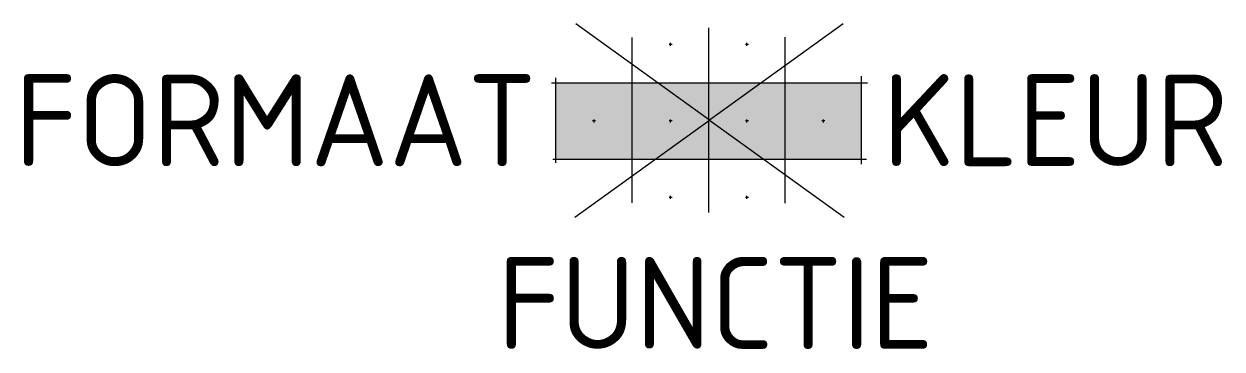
# Model space of a CAD drawing. Extents: x -13.5 to 10.1, y -4.5 to 1.9.
import ezdxf
from ezdxf.enums import TextEntityAlignment as Align

# ---------------------------------------------------------------- set-up
doc = ezdxf.new("R2010")
doc.units = 0
doc.styles.add('NLCS-ISO', font='NLCS-ISO.ttf')

msp = doc.modelspace()

# ---------------------------------------------------------------- hatches: boundary and pattern name
h = msp.add_hatch(color=253)
h.dxf.hatch_style = 1
h.paths.add_polyline_path([(-1.515, 0.737), (-3.015, 0.737), (-3.015, -0.763), (-1.515, -0.763)])
h = msp.add_hatch(color=253)
h.dxf.hatch_style = 1
h.paths.add_polyline_path([(-0.015, 0.737), (-1.515, 0.737), (-1.515, -0.763), (-0.015, -0.763)])
h = msp.add_hatch(color=253)
h.dxf.hatch_style = 1
h.paths.add_polyline_path([(1.485, 0.737), (-0.015, 0.737), (-0.015, -0.763), (1.485, -0.763)])
h = msp.add_hatch(color=253)
h.dxf.hatch_style = 1
h.paths.add_polyline_path([(2.985, 0.737), (1.485, 0.737), (1.485, -0.763), (2.985, -0.763)])

# ---------------------------------------------------------------- linework, layer by layer
at = {"ltscale": 0.1}
for p, q in [((-0.015, -1.81), (-0.015, 1.81)), ((-1.515, -1.62), (-1.515, 1.62)), ((1.485, -1.628), (1.485, 1.628)), ((-3.101, 0.737), (3.101, 0.737)), ((-3.015, -0.832), (-3.015, 0.832)), ((2.985, -0.863), (2.985, 0.863)), ((-3.078, -0.763), (3.078, -0.763))]:
    msp.add_line(p, q, dxfattribs=at)
for p, q in [((-0.736, 1.487), (-0.795, 1.487)), ((-0.765, 1.458), (-0.765, 1.516)), ((0.764, 1.487), (0.705, 1.487)), ((0.735, 1.458), (0.735, 1.516)), ((-2.265, -0.042), (-2.265, 0.016)), ((-0.765, -0.042), (-0.765, 0.016)), ((0.735, -0.042), (0.735, 0.016)), ((2.235, -0.042), (2.235, 0.016)), ((-2.236, -0.013), (-2.295, -0.013)), ((-0.736, -0.013), (-0.795, -0.013)), ((0.764, -0.013), (0.705, -0.013)), ((2.264, -0.013), (2.205, -0.013)), ((-0.736, -1.513), (-0.795, -1.513)), ((-0.765, -1.542), (-0.765, -1.484)), ((0.764, -1.513), (0.705, -1.513)), ((0.735, -1.542), (0.735, -1.484))]:
    msp.add_line(p, q)
at = {"ltscale": 0.1, "flags": 128}
for points in [[(-2.64, -1.9), (0, 0), (-2.622, 1.888)], [(2.622, 1.888), (0, 0), (2.64, -1.9)]]:
    msp.add_lwpolyline(points, dxfattribs=at)

# ---------------------------------------------------------------- texts
at = {"style": 'NLCS-ISO'}
msp.add_attdef('FORMAAT', text='30x30', height=1.8, dxfattribs=at).set_placement((-3.395, 0), align=Align.MIDDLE_RIGHT)
msp.add_attdef('KLEUR', text='G', height=1.8, dxfattribs=at).set_placement((3.395, 0), align=Align.MIDDLE_LEFT)
at = {"style": 'NLCS-ISO', "flags": 1}
msp.add_attdef('FUNCTIE', text='', height=1.8, dxfattribs=at).set_placement((0.116, -3.585), align=Align.MIDDLE_CENTER)

doc.saveas('drawing.dxf')
